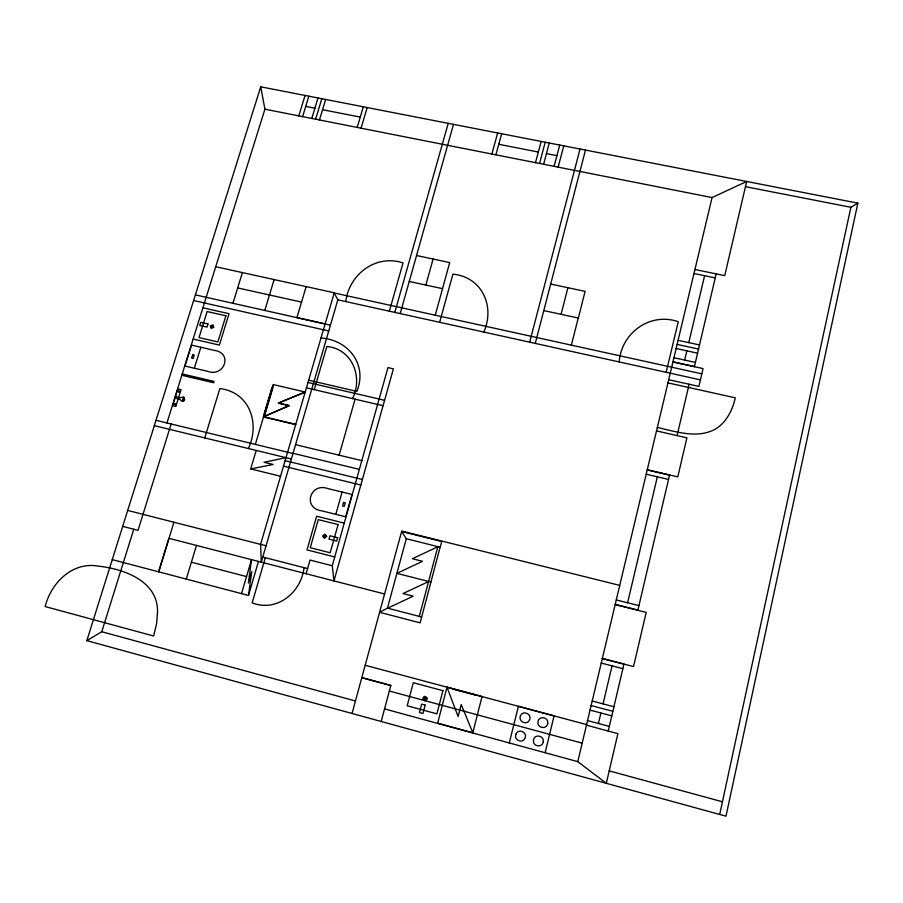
<?xml version="1.0" encoding="UTF-8"?>
<svg xmlns="http://www.w3.org/2000/svg" width="903" height="903" viewBox="0 0 903 903"><rect width="100%" height="100%" fill="white"/><g stroke="black" fill="none" stroke-linecap="round" stroke-linejoin="round"><path stroke-width="1.35" d="M251.497 559.657L248.381 583.067L251.768 571.509L248.494 595.461L112.265 559.623M719.702 814.461L850.874 207.284L857.85 203.13L725.989 816.188L86.823 640.633L260.719 86.812L857.85 203.13M677.081 435.607L689.147 384.249M608.216 731.091L623.939 664.077L602.324 658.569M694.407 366.686L716.181 273.869M637.834 610.315L669.575 474.967M598.429 723.484L600.901 712.998M603.057 703.866L612.042 665.872M684.655 360.071L686.833 350.827M688.775 342.632L704.588 275.697M627.596 602.764L657.35 476.807M666.177 372.307L678.255 321.694C650.104 311.93 621.298 332.846 619.221 361.945M586.476 725.154L617.889 733.676L606.308 783.319L577.785 761.635L712.061 197.565L746.679 181.469L724.725 275.641L694.938 269.5M545.141 752.718L554.081 715.898L518.39 706.338L509.292 742.943M472.811 732.773L482.01 696.574L446.996 687.194L437.65 723.179L472.811 732.773L461.219 704.521L458.126 716.553L446.996 687.194M571.351 345.16L578.247 318.025M561.079 314.312L567.908 287.718M535.265 343.411L585.483 150.079M529.689 342.181L580.031 149.018M558.156 167.145L563.765 145.846M554.081 166.344L559.702 145.056M535.502 162.664L541.168 141.444M539.554 163.466L545.209 142.234M419.252 616.546L437.865 546.631M421.678 617.02L387.443 608.137L379.61 612.302L420.121 622.856L440.133 547.195M543.617 164.278L549.261 143.024M483.816 332.044C495.183 306.489 482.236 277.04 452.922 274.14L439.659 322.292M381.179 721.486L390.841 685.388L361.832 677.566M352.046 713.483L401.733 531.066L619.74 585.381M406.282 538.741L440.235 547.229L441.759 541.529L401.609 531.517L406.282 538.741L387.421 608.283L413.19 596.194L402.975 593.564L428.767 581.498M491.875 154.052L497.666 132.967M495.882 154.842L501.662 133.746M435.257 315.181L449.705 262.57L416.554 255.515M425.844 285.055L433.101 259.037M400.198 313.589L453.498 124.366M332.259 565.752L387.974 367.611L393.403 368.853L333.963 580.922L332.259 565.752L310.011 560.052L306.14 573.687M389.351 311.185L403.031 262.931C375.953 253.845 349.134 274.32 345.77 301.568M335.814 514.338L342.113 492.045L352.001 494.483L345.725 516.809L321.649 510.816C302.042 508.084 310.327 481.965 327.981 488.625L342.113 492.045M394.814 312.393L448.227 123.339M304.085 567.671C301.196 592.402 277.029 612.561 252.163 602.877L265.324 557.704M352.52 398.584C363.209 377.149 352.373 348.84 326.83 346.492L314.244 389.656M339.133 455.168L355.093 399.137M248.506 595.472L258.439 561.452M701.812 373.842L334.189 292.967L337.835 299.819L261.283 562.117L260.595 544.396L334.257 292.786L215.749 266.746M241.519 593.632L251.497 559.634M361.065 128.192L367.171 107.547M255.346 444.4L263.518 416.96L295.62 424.613M263.597 416.689L273.169 384.543L305.158 392.026L278.519 402.964L289.299 405.515L263.597 416.689L295.699 424.342M264.353 415.312L273.067 386.055M280.551 476.253L250.707 468.917L256.192 450.473M306.14 286.601L296.918 317.619L325.136 323.906M357.182 127.425L363.311 106.802M248.393 448.531C260.166 423.394 249.815 392.252 219.847 388.561L204.744 437.921M319.436 119.964L325.656 99.465M264.782 310.44L274.117 279.603M186.289 579.094L196.459 545.435M311.783 118.451L318.014 97.975M315.61 119.207L321.829 98.72M158.635 571.813L168.906 538.323L384.599 593.982M158.725 571.836L173.929 522.25M298.791 115.889L305.056 95.447M302.607 116.634L308.86 96.192M232.94 303.295L242.388 272.604M194.326 368.243L207.758 371.336C224.237 377.522 233.245 352.881 214.237 350.353L191.538 345.104L184.991 366.054L194.326 368.243L200.85 347.26M86.823 640.633L101.768 631.739L133.768 529.237M166.942 422.965L264.918 109.184L260.719 86.812M178.173 398.833L175.792 406.485L172.608 405.729L177.846 388.956L181.018 389.712L178.625 397.399M171.152 423.981L138.024 530.332L122.695 526.381M179.166 399.07L179.607 397.636M438.034 546.676L412.366 558.731L422.536 561.294L396.891 573.371L430.878 582.029M263.304 416.904L289.186 405.774L278.259 403.189L304.808 392.229M285.969 457.708L264.06 462.268L273.146 464.492L250.707 468.917M745.472 186.684L850.874 207.284M305.745 106.396L314.899 108.202M322.552 109.703L360.252 117.097M498.783 144.277L538.335 152.043M546.439 153.623L556.903 155.677M264.918 109.184L712.061 197.565M693.989 273.496L715.221 277.91M550.785 284.073L585.11 291.376L578.326 318.048L543.798 310.576M409.24 281.465L442.583 288.667M678.085 340.318L699.498 344.946M677.115 344.404L698.538 349.055M676.133 348.502L697.567 353.163M673.943 357.723L695.4 362.419M672.961 361.832L694.43 366.55M672.927 361.979L703.042 368.582L698.888 386.405L668.705 379.723M337.835 299.819L700.412 379.87M667.949 382.883L735.29 397.839C732.57 409.962 726.622 422.073 715.797 428.88C697.556 439.14 676.11 431.668 657.339 427.435M237.67 287.933L301.534 302.087M195.387 294.875L330.43 325.17M193.614 300.53L328.748 330.961M202.938 307.81L229.035 313.702L219.373 345.093L193.186 339.065M321.028 337.959C348.389 339.855 367.803 364.71 356.843 391.383L308.657 380.197M656.515 430.912L686.89 437.853L677.781 476.874L647.27 469.752M307.991 382.477L384.599 400.3M306.422 387.827L383.075 405.718M647.225 469.944L669.529 475.159M646.209 474.199L668.525 479.425M182.248 373.944L214.022 381.427L213.616 382.748L181.842 375.264M177.281 390.762L180.476 391.462M175.442 396.643L179.934 397.715L183.704 397.038L184.663 399.408L184.156 400.684L182.35 401.395L179.483 399.149L175.001 398.076M173.139 404.025L176.322 404.792M295.541 444.66L361.81 460.643M293.024 453.295L359.36 469.368M156.005 420.313L292.978 453.52M154.323 425.652L291.376 458.984M285.111 460.665L362.396 479.493M283.508 466.14L360.839 485.035M344.246 523.108L316.648 516.211L307.02 549.904L334.731 556.959M616.286 599.931L638.929 605.608M615.225 604.344L637.89 610.044M615.169 604.615L646.176 612.415L633.545 666.561L602.346 658.49M127.707 510.432L266.046 545.784M262.762 557.038L307.596 568.563M601.251 663.062L622.867 668.671M191.391 562.23L246.53 576.577M592.221 700.999L613.927 706.744M591.138 705.548L612.855 711.316M590.054 710.108L611.782 715.887M587.56 720.583L609.322 726.396M365.184 665.263L586.6 724.59M452.866 689.023L476.095 695.242M361.776 677.758L390.796 685.58M389.328 691.032L582.198 743.169M101.768 631.739L355.455 700.976M384.543 708.911L577.796 761.647M609.22 770.88L722.434 801.785M178.918 391.868C177.71 392.523 179.302 390.175 178.918 391.868M157.517 612.369L156.603 623.567L153.645 636.017L45.15 606.556C51.031 583.033 72.161 561.621 97.987 566.079C123.734 568.834 158.431 580.922 157.517 612.369M543.256 741.769C542.443 748.226 532.296 746.521 533.459 740.133C534.283 733.688 544.419 735.392 543.256 741.769M547.726 723.427C546.925 729.838 536.811 728.168 537.951 721.802C538.764 715.402 548.877 717.072 547.726 723.427M515.861 734.331C513.559 740.223 523.051 744.117 525.14 737.864C527.442 731.983 517.961 728.1 515.861 734.331M520.388 716.068C518.108 721.948 527.566 725.775 529.655 719.567C531.935 713.697 522.465 709.871 520.388 716.068M442.91 690.682L436.883 713.844L407.197 705.785L413.292 682.724L442.91 690.682M425.155 705.062L422.954 713.46L419.477 712.512L421.678 704.126L425.155 705.062M427.085 698.741L426.002 700.435L424.76 700.751L423.135 699.667L422.83 698.391L423.913 696.698L425.144 696.382L426.78 697.477L427.085 698.741M423.857 698.042L424.444 699.712L426.058 699.091L425.471 697.432L423.857 698.042M184.031 399.036C180.961 406.023 183.738 393.019 184.031 399.036M337.666 537.714L336.706 541.1L328.974 539.147L329.922 535.772L337.666 537.714M325.791 536.326L324.504 537.42L323.477 536.156L324.753 535.073L325.791 536.326M326.66 536.382L324.414 538.301L322.608 536.1L324.854 534.192L326.66 536.382M343.58 502.418L342.576 505.973L344.246 506.38L345.251 502.836L343.58 502.418M338.106 524.575L330.148 552.76L310.271 547.703L318.274 519.609L338.106 524.575M271.984 387.568L264.105 414.037L265.008 414.263L272.887 387.782L271.984 387.568M225.919 315.79L217.86 341.932L199.021 337.598L207.137 311.535L225.919 315.79M207.961 323.996L207.001 327.112L199.755 325.464L200.726 322.348L207.961 323.996M210.365 325.859L211.2 328.342L213.797 327.326L212.961 324.843L210.365 325.859M211.099 326.175L211.573 327.597L213.063 327.01L212.589 325.599L211.099 326.175M192.666 354.8L191.628 358.13L193.197 358.491L194.235 355.161L192.666 354.8M175.261 403.675L174.753 404.409L175.261 403.675"/></g></svg>
